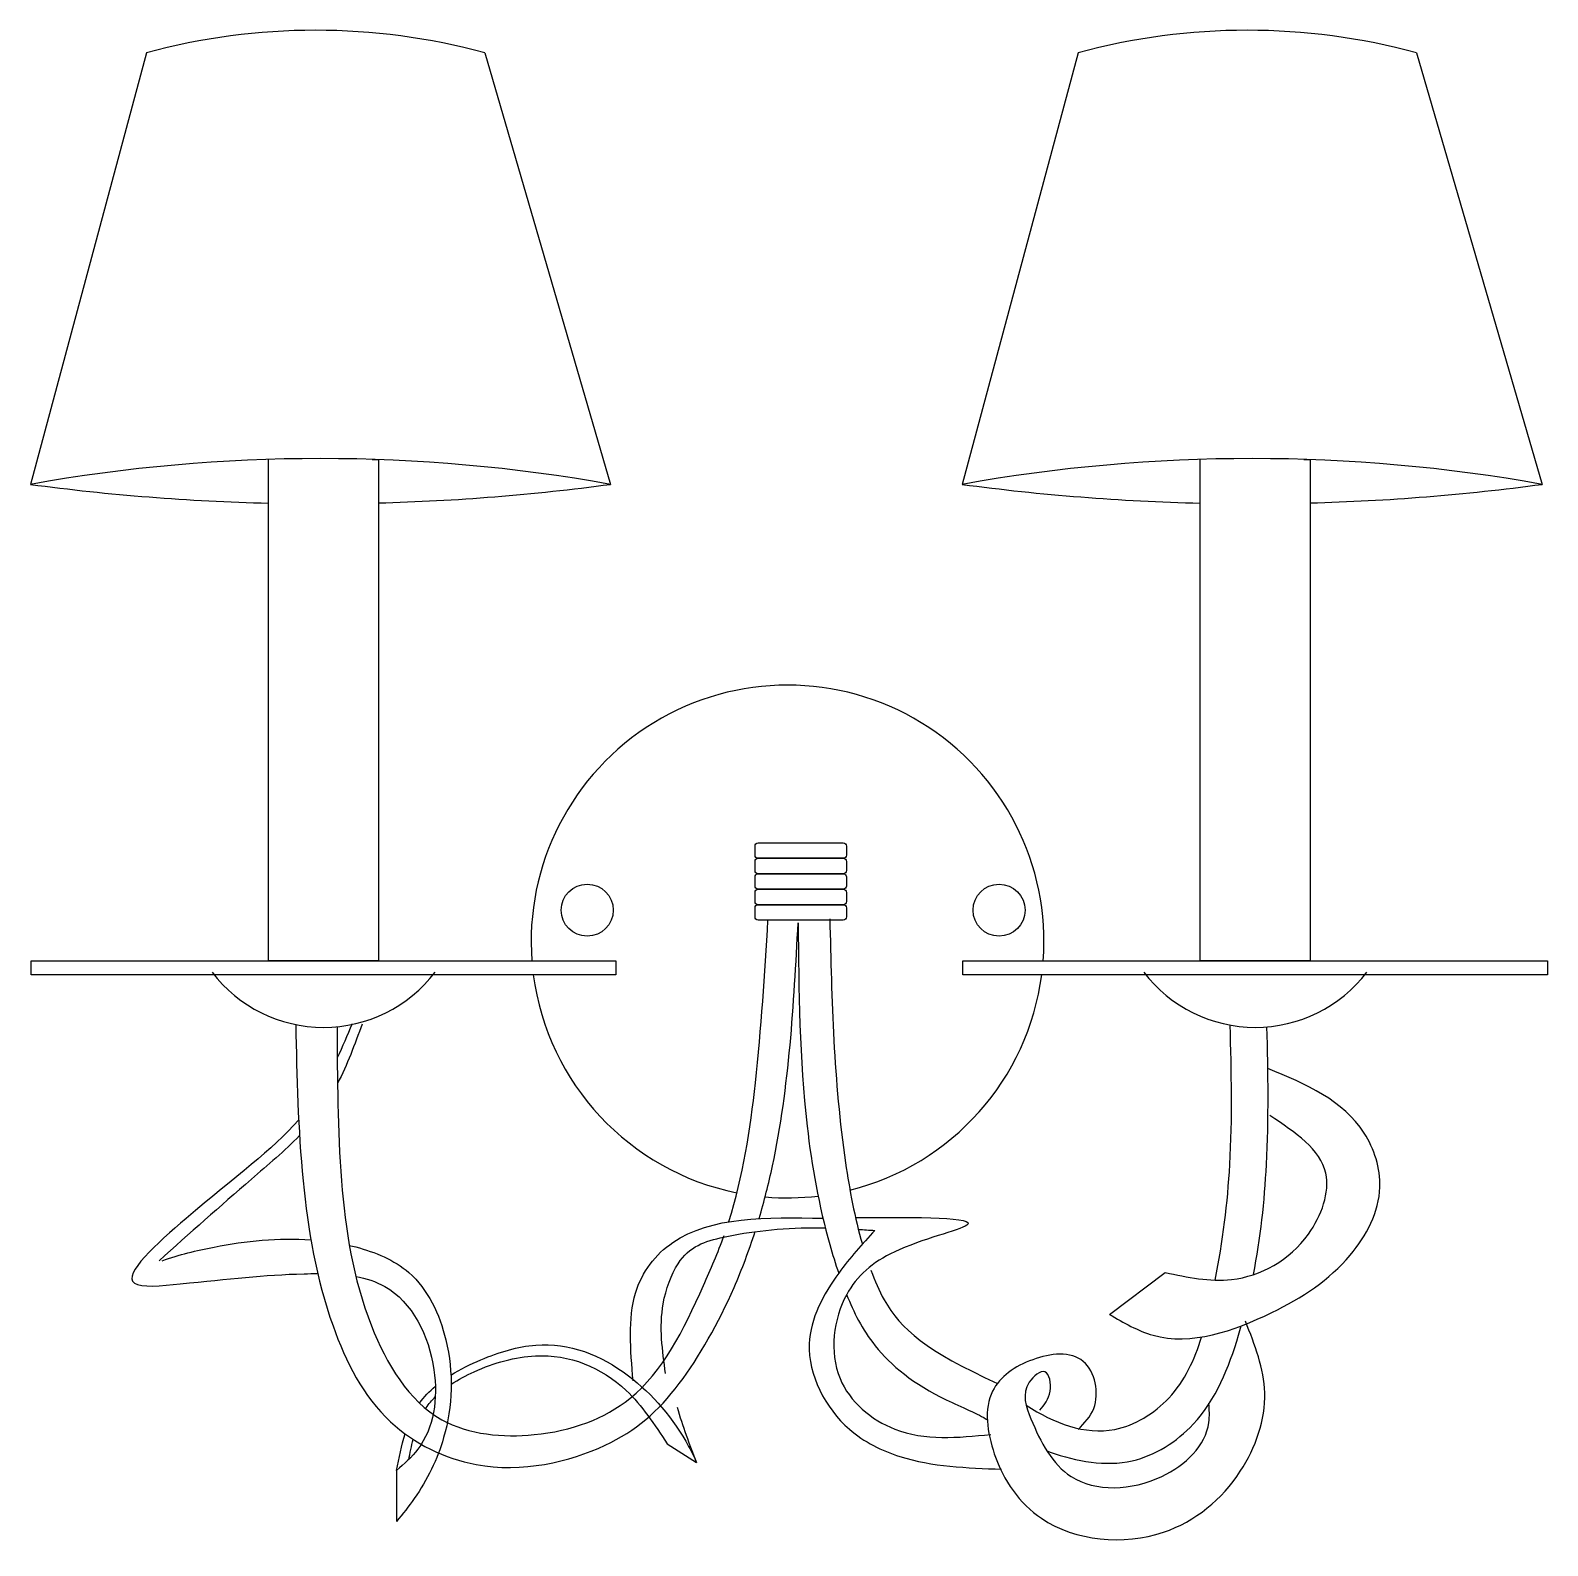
# Model space of a CAD drawing. Header units: millimetres. Extents: x 0 to 476, y -2 to 474.
import ezdxf

# ---------------------------------------------------------------- set-up
doc = ezdxf.new("R2010")
doc.units = ezdxf.units.MM
doc.layers.add('Furniture_家具立面', color=255, linetype='Continuous')

msp = doc.modelspace()

# ---------------------------------------------------------------- linework, layer by layer
at = {"layer": 'Furniture_家具立面'}
for p, q in [((36.43, 466.91), (0, 331.41)), ((142.7, 466.91), (182.16, 331.41)), ((328.99, 466.91), (292.56, 331.41)), ((435.25, 466.91), (474.72, 331.41)), ((338.84, 70.76), (356.37, 83.9)), ((199.99, 30.11), (209.21, 24.24)), ((115.01, 21.74), (115.01, 5.75))]:
    msp.add_line(p, q, dxfattribs=at)
for points in [[(107.36, 339.25), (109.3, 339.25), (109.3, 181.75), (74.8, 181.75), (74.8, 339.25)], [(399.92, 339.25), (401.86, 339.25), (401.86, 181.75), (367.36, 181.75), (367.36, 339.25)]]:
    msp.add_lwpolyline(points, dxfattribs=at)
for points in [[(228.55, 218.84), (255.23, 218.84, -0.414214), (256.23, 217.84), (256.23, 214.98, -0.414214), (255.23, 213.98), (228.55, 213.98, -0.414214), (227.55, 214.98), (227.55, 217.84, -0.414214)], [(228.55, 213.98), (255.23, 213.98, -0.414214), (256.23, 212.98), (256.23, 210.13, -0.414214), (255.23, 209.13), (228.55, 209.13, -0.414214), (227.55, 210.13), (227.55, 212.98, -0.414214)], [(228.55, 209.13), (255.23, 209.13, -0.414214), (256.23, 208.13), (256.23, 205.27, -0.414214), (255.23, 204.27), (228.55, 204.27, -0.414214), (227.55, 205.27), (227.55, 208.13, -0.414214)], [(228.55, 204.27), (255.23, 204.27, -0.414214), (256.23, 203.27), (256.23, 200.41, -0.414214), (255.23, 199.41), (228.55, 199.41, -0.414214), (227.55, 200.41), (227.55, 203.27, -0.414214)], [(228.55, 199.41), (255.23, 199.41, -0.414214), (256.23, 198.41), (256.23, 195.55, -0.414214), (255.23, 194.55), (228.55, 194.55, -0.414214), (227.55, 195.55), (227.55, 198.41, -0.414214)]]:
    msp.add_lwpolyline(points, format="xyb", close=True, dxfattribs=at)
for points in [[(0.23, 181.75), (183.87, 181.75), (183.87, 177.4), (0.23, 177.4)], [(292.78, 181.75), (476.43, 181.75), (476.43, 177.4), (292.78, 177.4)]]:
    msp.add_lwpolyline(points, close=True, dxfattribs=at)
for centre in [(174.86, 197.69), (304.18, 197.69)]:
    msp.add_circle(centre, 8.17, dxfattribs=at)
for centre, radius, start, end in [((89.56, 271.07), 202.93, 74.8215, 105.1785), ((382.12, 271.07), 202.93, 74.8215, 105.1785), ((91.08, -177.04), 516.55, 79.844, 100.156), ((383.64, -177.04), 516.55, 79.844, 100.156), ((91.08, 1011.29), 685.95, 262.36958, 268.64004), ((91.08, 1011.29), 685.95, 271.52176, 277.63042), ((383.64, 1011.29), 685.95, 262.36958, 268.64004), ((383.64, 1011.29), 685.95, 271.52176, 277.63042), ((237.76, 187.86), 80.51, 355.6503, 184.3497), ((92.07, 204.99), 44.1, 217.4178, 322.5822), ((237.76, 187.86), 80.51, 187.4623, 258.6233), ((237.76, 187.86), 80.51, 284.0933, 352.5377), ((384.63, 204.99), 44.1, 217.4178, 322.5822), ((237.76, 187.86), 80.51, 264.9881, 276.8392), ((381.14, 94.86), 185.87, 196.644, 202.3284)]:
    msp.add_arc(centre, radius, start, end, dxfattribs=at)
for points, knots in [([(219.33, 99.95), (223.79, 113.96), (228.65, 146), (230.59, 177.58), (231.61, 194.55)], [274.249472, 274.249472, 274.249472, 274.249472, 318.292056, 369.500461, 369.500461, 369.500461, 369.500461]), ([(228.84, 100.87), (230.46, 106.32), (238.05, 136.58), (239.71, 168.01), (241.07, 193.72)], [304.938365, 304.938365, 304.938365, 304.938365, 322.0168, 398.78876, 398.78876, 398.78876, 398.78876]), ([(241.07, 193.72), (241.27, 172.38), (241.6, 138.39), (248.13, 101.77), (252.81, 86.68), (253.82, 83.73)], [0, 0, 0, 0, 63.906421, 101.801774, 111.128576, 111.128576, 111.128576, 111.128576]), ([(251.03, 195.01), (251.62, 169.51), (252.41, 135.42), (258.85, 101.13), (261.26, 92.82)], [0, 0, 0, 0, 76.788269, 102.62963, 102.62963, 102.62963, 102.62963]), ([(83.34, 161.76), (83.66, 145.36), (84.41, 113.45), (91.74, 70.38), (109.2, 35.71), (144.21, 18.52), (182.49, 27.51), (203.38, 45.64), (219.29, 73.73), (225.69, 90.87), (227.59, 96.82)], [2.645307, 2.645307, 2.645307, 2.645307, 51.77732, 98.275814, 133.429919, 163.400629, 207.383403, 246.118271, 281.980913, 300.700217, 300.700217, 300.700217, 300.700217]), ([(96.36, 161.1), (96.35, 144.89), (96.56, 113.15), (102.98, 70.09), (124.41, 34.01), (161.67, 30.98), (193.95, 43.09), (207.18, 70.1), (215.91, 90.14), (217.83, 95.5)], [5.813412, 5.813412, 5.813412, 5.813412, 54.264858, 100.763352, 137.609344, 167.471681, 204.138367, 252.497871, 269.564392, 269.564392, 269.564392, 269.564392]), ([(372.06, 81.52), (374.44, 93.67), (377.74, 120.04), (377.14, 146.95), (376.73, 161.6)], [253.748695, 253.748695, 253.748695, 253.748695, 290.453141, 334.227975, 334.227975, 334.227975, 334.227975]), ([(384.06, 83.24), (386.28, 94.69), (389.1, 120.56), (388.65, 146.62), (388.29, 161.04)], [288.610623, 288.610623, 288.610623, 288.610623, 323.500494, 366.710923, 366.710923, 366.710923, 366.710923]), ([(338.84, 70.76), (343.32, 68.15), (358.96, 59), (388.84, 69.24), (414.25, 85.59), (426.53, 108.6), (417.93, 135.39), (400.59, 143.11), (388.56, 147.99)], [0, 0, 0, 0, 15.188624, 53.112464, 83.672757, 106.962529, 124.632304, 161.190302, 161.190302, 161.190302, 161.190302]), ([(84.26, 131.87), (75.81, 122.13), (58.33, 109.89), (22.94, 77.9), (58.96, 81.48), (74.17, 83.27), (88.8, 83.58), (90.24, 83.59)], [36.548379, 36.548379, 36.548379, 36.548379, 81.3896, 107.390394, 121.783483, 160.822462, 165.067159, 165.067159, 165.067159, 165.067159]), ([(84.53, 126.92), (79.83, 122.08), (64.52, 109.15), (49.96, 96.15), (40.4, 87.62)], [40.565296, 40.565296, 40.565296, 40.565296, 60.801351, 99.460878, 99.460878, 99.460878, 99.460878]), ([(189.24, 49.86), (188.45, 59.66), (187, 77.75), (205.7, 101.58), (231.25, 101.38), (248.88, 100.94)], [0, 0, 0, 0, 27.68106, 51.106092, 102.514194, 102.514194, 102.514194, 102.514194]), ([(259.12, 101.14), (279.06, 101.3), (309.71, 101.3), (270.04, 92.13), (253.21, 77.31), (249.59, 49.72), (272.86, 30.23), (291.24, 32.03), (301.59, 33.04)], [2.597617, 2.597617, 2.597617, 2.597617, 39.25214, 63.378901, 83.562864, 110.033994, 133.459025, 163.676776, 163.676776, 163.676776, 163.676776]), ([(199.46, 52.15), (198.45, 59.42), (196.81, 71.22), (204.08, 91.2), (218.33, 95.91), (236.82, 98.08), (248.36, 97.95), (249.62, 97.92)], [0, 0, 0, 0, 21.946049, 35.642582, 58.60426, 89.763036, 93.570602, 93.570602, 93.570602, 93.570602]), ([(41.42, 87.62), (46.72, 89.5), (62.03, 93.24), (77.95, 94.92), (88.1, 94.19)], [0, 0, 0, 0, 16.830092, 47.314896, 47.314896, 47.314896, 47.314896]), ([(100.16, 92.41), (100.83, 92.26), (107.61, 90.59), (122, 84.74), (133.19, 60.77), (132.42, 34.62), (123.26, 15.97), (116.92, 8.11), (115.01, 5.75)], [59.461111, 59.461111, 59.461111, 59.461111, 61.527303, 80.13875, 104.247446, 134.934654, 156.130392, 165.237599, 165.237599, 165.237599, 165.237599]), ([(102.18, 82.68), (105.43, 82.07), (118.18, 78), (129.61, 55.34), (126.25, 31.6), (117.4, 23.83), (115.01, 21.74)], [176.7117, 176.7117, 176.7117, 176.7117, 186.452441, 216.87854, 242.312361, 251.730508, 251.730508, 251.730508, 251.730508]), ([(263.94, 84.63), (265.14, 81.39), (270.77, 68.17), (281.27, 59.34), (303.64, 49.08)], [111.264106, 111.264106, 111.264106, 111.264106, 121.67741, 154.704655, 154.704655, 154.704655, 154.704655]), ([(256.32, 77), (258.54, 71.46), (264.23, 59.59), (280.74, 46.12), (297.78, 39.52), (300.5, 37.59)], [118.285804, 118.285804, 118.285804, 118.285804, 136.163055, 157.628427, 167.620254, 167.620254, 167.620254, 167.620254]), ([(319.2, 27.88), (319.54, 27.76), (328.23, 24.67), (345.34, 21.4), (369.51, 36.85), (376.71, 55.01), (379.96, 66.15), (380.24, 67.13)], [188.516426, 188.516426, 188.516426, 188.516426, 189.56347, 215.455055, 237.809586, 269.148257, 272.160488, 272.160488, 272.160488, 272.160488]), ([(312.69, 42.21), (321.34, 36.58), (337.83, 30.29), (359.73, 43.85), (365.58, 56.57), (367.79, 63.65)], [165.417413, 165.417413, 165.417413, 165.417413, 194.311133, 213.944013, 235.761741, 235.761741, 235.761741, 235.761741]), ([(132.07, 51.7), (135.03, 53.55), (143.96, 57.95), (163.99, 63.96), (187.71, 54.67), (203.28, 36.53), (208.4, 25.93), (209.21, 24.24)], [35.727322, 35.727322, 35.727322, 35.727322, 45.911099, 64.110224, 98.197208, 127.878733, 133.499206, 133.499206, 133.499206, 133.499206]), ([(132.14, 48.82), (134.41, 50.31), (143.18, 54.89), (163.18, 60.58), (185.67, 51.78), (196, 36.15), (199.99, 30.11)], [28.134573, 28.134573, 28.134573, 28.134573, 36.078804, 56.412056, 90.4778, 111.940544, 111.940544, 111.940544, 111.940544]), ([(124.12, 41.19), (124.17, 41.26), (125.05, 42.58), (126.08, 43.8), (127.16, 44.86)], [16.938711, 16.938711, 16.938711, 16.938711, 17.22046, 21.821672, 21.821672, 21.821672, 21.821672])]:
    msp.add_open_spline(points, degree=3, knots=knots, dxfattribs=at)
for points in [[(101.05, 162.05), (99.51, 158.41), (97.98, 154.76), (96.38, 151.29)], [(104.2, 161.93), (101.85, 155.55), (99.5, 149.17), (96.45, 143.26)], [(260, 97.45), (261.71, 97.35), (263.42, 97.24), (265.13, 97.12)], [(122.2, 42.89), (123.61, 44.83), (125.3, 46.59), (127.19, 48.18)], [(115.01, 21.74), (115.76, 25.66), (116.51, 29.59), (117.65, 33.27)], [(118.82, 25.08), (119.25, 27.24), (119.68, 29.4), (120.21, 31.5)]]:
    msp.add_open_spline(points, degree=3, dxfattribs=at)
for points in [[(356.37, 83.9), (377.19, 81.71), (401.29, 95.94), (406.77, 115.1), (389.24, 133.16)], [(265.13, 97.12), (253.82, 83.72), (244.59, 61.52), (257.17, 34.71), (273.03, 26.13), (304.95, 22.15)], [(328.98, 34.64), (333.91, 41.21), (330.63, 55.99), (314.74, 56.53), (302.14, 46.68), (302.69, 26.98), (317.48, 6.72), (355.82, 2.35), (379.93, 21.5), (387.6, 46.13), (381.57, 68.58)], [(316.93, 40.66), (320.22, 46.68), (318.57, 52.7), (313.64, 49.42), (314.19, 37.92), (326.79, 19.86), (355.28, 19.86), (370.07, 36.83), (370.07, 42.85)]]:
    msp.add_spline(points, degree=3, dxfattribs=at)

doc.saveas('drawing.dxf')
